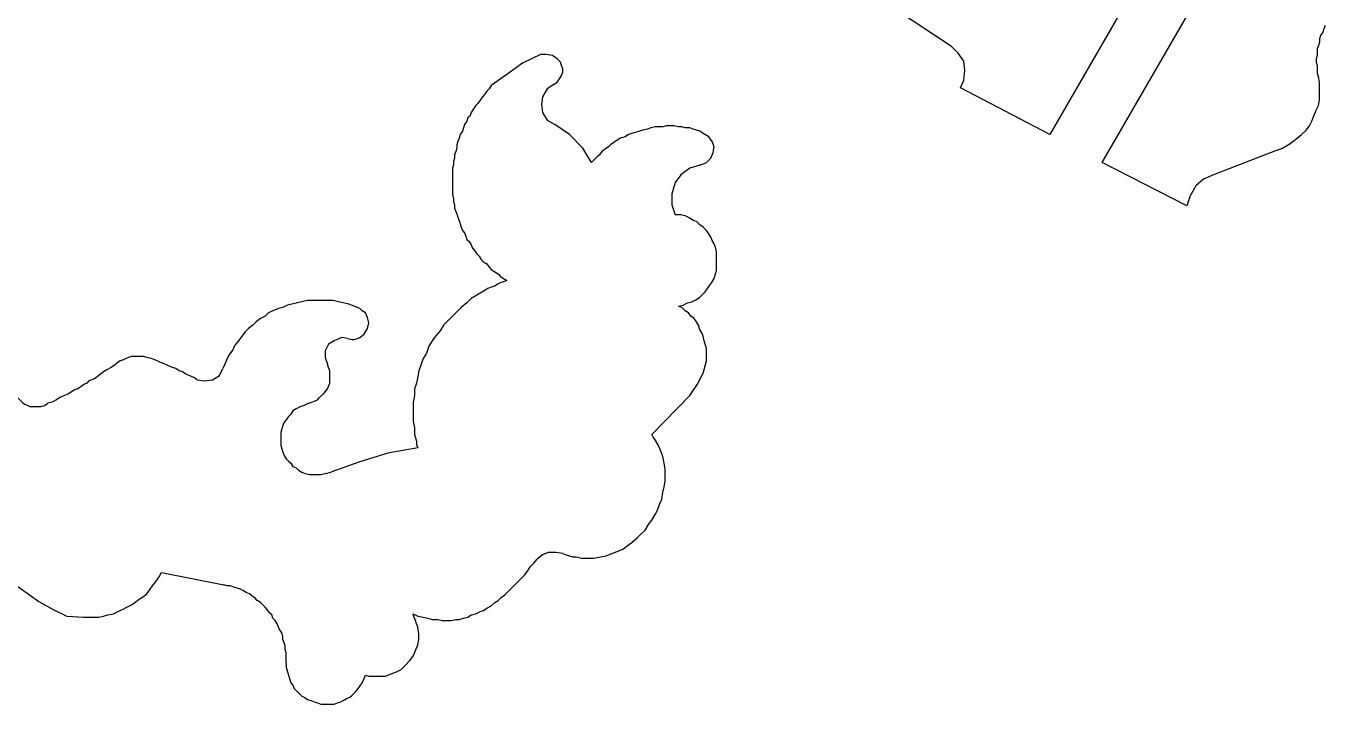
# Model space of a CAD drawing. Extents: x -1063 to 1100, y -467 to 441.
# Drawn here: x 827.7 to 1022, y -466.6 to -365.2 of the extents above; entities that cross this region are included whole.
import ezdxf

# ---------------------------------------------------------------- set-up
doc = ezdxf.new("R2010")
doc.units = 0
doc.layers.add('P', color=250, linetype='CONTINUOUS')

msp = doc.modelspace()

# ---------------------------------------------------------------- linework, layer by layer
at = {"layer": 'P', "color": 0, "linetype": 'CONTINUOUS'}
for points in [[(1014.8, -383.75), (1005.3, -387.42), (1003.8, -388.08), (1002.63, -389.08), (1001.8, -390.58), (1001.3, -392.08), (988.63, -385.58), (1008.8, -350.75), (1001.3, -345.92), (980.8, -381.42), (967.47, -374.42), (967.97, -373.25), (968.13, -371.75), (967.97, -370.42), (967.13, -369.25), (966.13, -368.25), (957.3, -362.42)], [(1021.97, -365.08), (1021.8, -365.58), (1021.63, -366.08), (1021.3, -366.58), (1021.13, -367.08), (1021.13, -367.58), (1020.97, -368.08), (1020.8, -368.58), (1020.8, -369.08), (1020.8, -369.58), (1020.63, -370.08), (1020.63, -370.58), (1020.8, -371.08), (1020.8, -371.58), (1020.8, -372.25), (1020.97, -372.75)], [(906.63, -373.92), (907.13, -373.58), (907.47, -373.08), (907.8, -372.58), (907.97, -372.08), (907.97, -371.58), (907.8, -371.08), (907.63, -370.58), (907.13, -370.08), (906.47, -369.58), (905.47, -369.42), (904.63, -369.42), (901.97, -370.75), (899.63, -372.42), (897.3, -374.08), (896.97, -374.58), (896.63, -374.92), (896.3, -375.42), (895.97, -375.75), (895.63, -376.25), (895.3, -376.75), (894.97, -377.08), (894.63, -377.58), (894.3, -378.08), (894.13, -378.58), (893.8, -378.92), (893.63, -379.42), (893.3, -379.92), (893.13, -380.42), (892.97, -380.92), (892.63, -381.42), (892.47, -381.92), (892.3, -382.42), (892.13, -382.92), (892.13, -383.42), (891.97, -383.92), (891.8, -384.42), (891.8, -384.92), (891.63, -385.42), (891.63, -385.92), (891.47, -386.42), (891.47, -386.92), (891.47, -387.42), (891.47, -387.92), (891.47, -388.42), (891.47, -388.92), (891.47, -389.42), (891.47, -389.92), (891.47, -390.42), (891.63, -390.92), (891.63, -391.42), (891.8, -391.92), (891.8, -392.42), (891.97, -392.92), (892.13, -393.25), (892.3, -393.75), (892.47, -394.25), (892.63, -394.75), (892.8, -395.25), (892.97, -395.75), (893.3, -396.08), (893.47, -396.58), (893.63, -397.08), (893.97, -397.42), (894.3, -397.92), (894.47, -398.42), (894.8, -398.75), (895.13, -399.25), (895.47, -399.58), (895.8, -400.08), (896.13, -400.42), (896.63, -400.75), (896.97, -401.25), (897.3, -401.58), (897.8, -401.92), (898.3, -402.25), (898.63, -402.58), (899.13, -402.92), (899.63, -403.25), (899.13, -403.42), (898.63, -403.58), (898.3, -403.75), (897.8, -404.08), (897.3, -404.25), (896.8, -404.42), (895.97, -404.92), (895.13, -405.42), (894.3, -405.92), (893.63, -406.58), (892.8, -407.25), (892.13, -407.92), (891.47, -408.58), (890.8, -409.25), (890.13, -409.92), (889.63, -410.75), (888.97, -411.58), (888.47, -412.25), (887.97, -413.08), (887.63, -414.08), (887.13, -414.92), (886.8, -415.75), (886.47, -416.75), (886.3, -417.58), (886.13, -418.58), (885.8, -419.42), (885.8, -420.42), (885.63, -421.42), (885.63, -422.42), (885.63, -423.42), (885.63, -424.25), (885.8, -425.25), (885.8, -425.75), (885.8, -426.25), (885.97, -426.75), (886.13, -427.25), (886.13, -427.75), (886.3, -428.25), (881.8, -429.08), (877.47, -430.42), (873.3, -431.92)], [(1014.8, -383.75), (1015.63, -383.42), (1016.47, -382.92), (1017.13, -382.42), (1017.8, -381.92), (1018.47, -381.42), (1019.13, -380.75), (1019.63, -380.08), (1019.97, -379.42), (1020.3, -378.58), (1020.63, -377.75), (1020.97, -377.08), (1021.13, -376.25), (1021.13, -375.25), (1021.13, -374.42), (1021.13, -373.58), (1020.97, -372.75)], [(906.63, -373.92), (905.63, -374.58), (904.97, -375.75), (904.8, -376.92), (904.97, -378.08), (905.63, -379.25), (906.8, -379.92)], [(928.63, -385.92), (929.47, -385.58), (930.13, -384.92), (930.47, -384.08), (930.63, -383.25), (930.3, -382.42), (929.8, -381.75), (928.97, -381.25), (928.47, -380.92), (927.97, -380.75), (927.47, -380.58), (926.97, -380.42), (926.3, -380.42), (925.8, -380.25), (925.3, -380.25), (924.63, -380.08), (924.13, -380.08), (923.47, -380.08), (922.97, -380.25), (922.3, -380.25), (921.8, -380.25), (921.13, -380.42), (920.63, -380.58), (919.97, -380.75), (919.47, -380.92), (918.8, -381.08), (918.3, -381.25), (917.8, -381.42), (917.3, -381.75), (916.63, -381.92), (916.13, -382.25), (915.63, -382.58), (915.13, -382.92), (914.8, -383.25), (914.3, -383.58), (913.8, -383.92), (913.47, -384.42), (913.13, -384.75), (912.63, -385.25), (912.3, -385.58), (910.97, -383.42), (908.97, -381.42), (906.8, -379.92)], [(928.63, -385.92), (926.97, -386.42), (925.63, -387.42), (924.8, -388.58), (924.3, -390.25), (924.3, -391.92), (924.8, -393.42)], [(907.97, -444.08), (908.47, -444.25), (908.97, -444.42), (909.47, -444.58), (909.97, -444.58), (910.8, -444.75), (911.8, -444.75), (912.63, -444.75), (913.63, -444.58), (914.47, -444.42), (915.3, -444.08), (916.13, -443.75), (916.97, -443.42), (917.63, -442.92), (918.3, -442.42), (919.13, -441.75), (919.63, -441.25), (920.3, -440.58), (920.8, -439.75), (921.3, -439.08), (921.8, -438.25), (922.13, -437.58), (922.47, -436.75), (922.8, -435.92), (922.97, -434.92), (923.13, -434.08), (923.3, -433.25), (923.3, -432.25), (923.3, -431.42), (923.13, -430.58), (922.97, -429.58), (922.63, -428.75), (922.3, -427.92), (921.8, -427.08), (921.47, -426.58), (921.3, -426.25), (926.97, -420.42), (928.13, -418.75), (928.97, -417.08), (929.47, -415.25), (929.47, -414.58), (929.47, -414.08), (929.47, -413.42), (929.3, -412.75), (929.13, -412.25), (928.97, -411.58), (928.8, -411.08), (928.47, -410.58), (928.3, -409.92), (927.97, -409.42), (927.63, -408.92), (927.13, -408.58), (926.8, -408.08), (926.3, -407.75), (925.8, -407.25), (925.3, -407.08), (925.97, -406.92), (926.63, -406.58), (927.3, -406.42), (927.97, -406.08), (928.47, -405.75), (928.97, -405.25), (929.3, -404.92), (929.63, -404.42), (929.97, -403.92), (930.3, -403.42), (930.63, -402.92), (930.8, -402.25), (930.97, -401.75), (930.97, -401.25), (930.97, -400.58), (930.97, -400.08), (930.97, -399.42), (930.97, -398.92), (930.8, -398.25), (930.63, -397.75), (930.3, -397.25), (930.13, -396.75), (929.8, -396.25), (929.47, -395.75), (928.97, -395.25), (928.47, -394.92), (927.97, -394.42), (927.47, -394.25), (926.97, -393.92), (926.3, -393.58), (925.63, -393.42), (924.8, -393.42)], [(875.8, -411.92), (876.47, -412.08), (876.8, -412.08), (877.3, -411.92), (877.63, -411.75), (878.3, -411.25), (878.8, -410.42), (878.97, -409.58), (878.8, -408.75), (878.63, -408.42), (878.47, -408.08), (877.97, -407.75), (877.63, -407.42), (876.8, -407.08), (875.97, -406.75), (875.13, -406.58), (874.47, -406.42), (873.63, -406.25), (872.8, -406.25), (872.13, -406.25), (871.3, -406.25), (870.47, -406.25), (869.8, -406.25), (868.97, -406.42), (868.3, -406.58), (867.47, -406.75), (866.8, -406.92), (866.13, -407.25), (865.47, -407.42), (864.63, -407.75), (863.97, -408.08), (863.47, -408.58), (862.8, -408.92), (862.13, -409.42), (861.63, -409.92), (860.97, -410.42), (860.47, -410.92), (859.97, -411.58), (859.47, -412.25), (858.97, -412.92), (858.63, -413.58), (858.13, -414.25), (857.8, -414.92), (857.47, -415.75), (857.13, -416.42)], [(875.8, -411.92), (874.97, -411.75), (873.8, -412.25), (872.97, -412.75), (872.47, -413.75), (872.47, -414.75), (872.8, -415.75)], [(853.3, -418.08), (852.8, -417.75), (852.13, -417.42), (851.63, -417.25), (851.13, -416.92), (850.63, -416.75), (850.13, -416.42), (849.63, -416.25), (849.3, -416.08), (848.47, -415.75), (847.63, -415.42), (846.97, -415.08), (846.47, -414.92), (845.8, -414.75), (845.3, -414.58), (844.8, -414.58), (844.3, -414.58), (843.47, -414.58), (842.63, -414.92), (842.3, -415.08), (841.8, -415.25), (841.3, -415.58), (840.97, -415.92), (840.47, -416.25), (839.8, -416.58), (839.3, -416.92), (838.63, -417.42), (837.97, -417.92), (837.13, -418.25), (836.8, -418.58), (836.47, -418.75), (835.97, -419.08), (835.47, -419.42), (834.97, -419.58), (834.47, -419.92), (833.97, -420.25), (833.47, -420.42), (832.8, -420.75), (832.3, -421.08), (831.63, -421.42), (830.97, -421.58)], [(853.3, -418.08), (854.47, -418.25), (855.63, -418.08), (856.63, -417.42), (857.13, -416.42)], [(869.97, -421.58), (870.47, -421.42), (870.97, -421.25), (871.3, -421.08), (871.63, -420.75), (872.3, -420.08), (872.8, -419.42), (873.13, -418.58), (873.13, -417.58), (873.13, -416.75), (872.97, -416.25), (872.8, -415.75)], [(825.63, -417.92), (825.63, -418.42), (825.63, -419.08), (825.8, -419.58), (825.97, -419.92), (826.13, -420.42), (826.47, -420.75), (827.13, -421.42), (827.47, -421.75), (827.97, -421.92), (828.3, -422.08), (828.8, -422.08), (829.3, -422.08), (829.97, -422.08), (830.47, -421.92), (830.97, -421.58)], [(869.97, -421.58), (869.3, -421.92), (868.8, -422.08), (868.13, -422.42), (867.63, -422.75), (867.3, -423.25), (866.97, -423.58), (866.63, -424.08), (866.3, -424.42), (866.13, -424.92), (865.97, -425.42), (865.8, -425.92), (865.8, -426.42), (865.8, -426.92), (865.8, -427.42), (865.8, -427.92), (865.97, -428.42), (866.13, -428.92), (866.3, -429.42), (866.63, -429.92), (866.97, -430.25), (867.3, -430.58), (867.63, -431.08), (868.13, -431.25), (868.47, -431.58), (868.97, -431.92), (869.47, -432.08), (870.13, -432.25), (870.63, -432.25), (871.3, -432.25), (871.8, -432.25), (872.47, -432.08), (873.3, -431.92)], [(819.3, -443.92), (829.63, -451.25), (831.8, -452.42), (833.8, -453.42), (836.3, -453.58), (838.63, -453.58), (839.3, -453.42), (839.97, -453.25), (840.8, -453.08), (841.47, -452.75), (842.13, -452.42), (842.8, -452.08), (843.47, -451.75), (843.97, -451.42), (844.63, -450.92), (845.13, -450.58), (845.8, -450.08), (846.3, -449.42), (846.63, -448.92), (847.13, -448.25), (847.63, -447.58), (847.97, -446.92), (857.3, -448.75)], [(907.97, -444.08), (906.97, -443.92), (905.8, -443.92), (904.97, -444.25), (904.13, -444.92)], [(885.63, -453.08), (886.3, -453.42), (887.13, -453.58), (887.8, -453.75), (888.47, -453.92), (889.3, -453.92), (889.97, -454.08), (890.63, -454.08), (891.3, -454.08), (891.97, -453.92), (892.47, -453.92), (893.13, -453.75), (893.8, -453.58), (894.3, -453.25), (894.97, -453.08), (895.63, -452.75), (896.13, -452.58), (896.63, -452.25), (897.3, -451.92), (897.8, -451.42), (898.3, -451.08), (898.8, -450.58), (899.3, -450.25), (899.8, -449.75), (900.3, -449.25), (900.8, -448.75), (901.3, -448.25), (901.8, -447.75), (902.3, -447.25), (902.8, -446.58), (903.13, -446.08), (903.63, -445.58), (904.13, -444.92)], [(866.63, -460.42), (866.63, -459.92), (866.63, -459.42), (866.63, -458.92), (866.47, -458.42), (866.47, -457.92), (866.3, -457.42), (866.13, -456.92), (866.13, -456.42), (865.97, -455.92), (865.63, -455.42), (865.47, -455.08), (865.3, -454.58), (864.97, -454.08), (864.63, -453.75), (864.47, -453.25), (864.13, -452.92), (863.8, -452.42), (863.47, -452.08), (863.13, -451.75), (862.8, -451.42), (862.3, -451.08), (861.97, -450.75), (861.47, -450.42), (861.13, -450.08), (860.63, -449.92), (860.13, -449.58), (859.8, -449.42), (859.3, -449.25), (858.8, -449.08), (858.3, -448.92), (857.8, -448.92), (857.3, -448.75)], [(866.63, -460.42), (866.63, -461.08), (866.8, -461.75), (866.97, -462.25), (867.13, -462.75), (867.3, -463.42), (867.63, -463.75), (867.8, -464.25), (868.13, -464.58), (868.63, -465.08), (868.97, -465.42), (869.3, -465.58), (869.8, -465.92), (870.3, -466.08), (870.8, -466.25), (871.3, -466.42), (871.8, -466.58), (872.3, -466.58), (872.8, -466.58), (873.3, -466.58), (873.8, -466.58), (874.3, -466.42), (874.8, -466.25), (875.13, -466.08), (875.63, -465.75), (876.13, -465.58), (876.47, -465.25), (876.97, -464.75), (877.3, -464.42), (877.63, -463.92), (877.97, -463.42), (878.3, -462.75), (878.47, -462.25), (878.97, -462.42), (879.47, -462.42), (879.97, -462.42), (880.47, -462.42), (881.47, -462.42), (882.3, -462.08), (883.13, -461.75), (883.8, -461.42), (884.47, -460.75), (885.13, -460.08), (885.63, -459.42), (885.97, -458.58), (886.3, -457.75), (886.47, -456.92), (886.47, -456.08), (886.3, -455.08), (886.13, -454.58), (885.97, -454.08), (885.8, -453.75), (885.63, -453.25)], [(885.63, -453.08), (885.63, -453.25)]]:
    msp.add_lwpolyline(points, dxfattribs=at)

doc.saveas('drawing.dxf')
